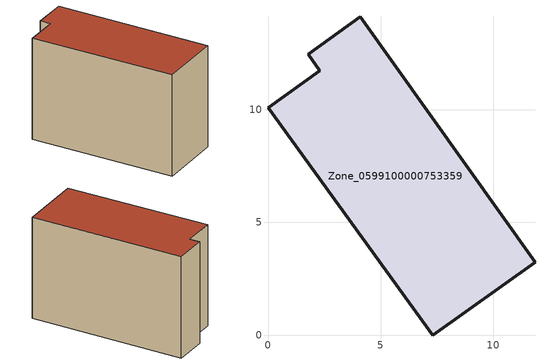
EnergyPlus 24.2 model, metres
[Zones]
Zone_0599100000753359
 floor ground (C_G): 11.85,3.23 7.31,0 0,10.09 2.3,11.73 1.78,12.46 4.1,14.12 z0
 wall outside (C_F): 7.31,0 11.85,3.23 4.1,14.12 1.78,12.46 2.3,11.73 0,10.09 7.31,0 z0:8.91
 roof outside (C_R): 0,10.09 7.31,0 11.85,3.23 4.1,14.12 1.78,12.46 2.3,11.73 z8.91
[BUILDING]
Pand.0599100000753359: North Axis=0; Terrain=City; Loads Convergence Tolerance Value=0.04; Temperature Convergence Tolerance Value=0.4; Solar Distribution=FullExterior; Maximum Number of Warmup Days=25; Minimum Number of Warmup Days=1
[Site:Location]
Rotterdam.The.Hague.AP_ZH_NLD Design_Conditions: Latitude=51.96; Longitude=4.45; Time Zone=1; Elevation=-4.5
[SITE:GROUNDTEMPERATURE:BUILDINGSURFACE]
18, 18, 18, 18, 18, 18, 18, 18, 18, 18, 18, 18
[MATERIAL] Thermal Absorptance=0.9; Solar Absorptance=0.7; Visible Absorptance=0.7
Name | Roughness | Thickness | Conductivity | Density | Specific Heat
G.TC.2006-2014 | MediumSmooth | 0.15 | 0.06 | 540 | 1210
F.TC.2006-2014 | Rough | 0.3 | 0.12 | 1920 | 840
R.TC.2006-2014 | MediumRough | 0.2 | 0.08 | 1500 | 1000
[CONSTRUCTION]
C_G: G.TC.2006-2014
C_F: F.TC.2006-2014
C_R: R.TC.2006-2014
[ZONE]
Zone_0599100000753359: Type=1; Multiplier=1; Ceiling Height=Autocalculate; Volume=Autocalculate; Floor Area=autocalculate; Part of Total Floor Area=Yes
[ZONEINFILTRATION:DESIGNFLOWRATE]
Infil_Zone_0599100000753359: Zone or ZoneList or Space or SpaceList=Zone_0599100000753359; Schedule=AlwaysOn; Design Flow Rate Calculation Method=Flow/Area; Flow Rate per Floor Area=0.0015; Constant Term Coefficient=1; Temperature Term Coefficient=0; Velocity Term Coefficient=0; Velocity Squared Term Coefficient=0
[HVACTEMPLATE:ZONE:IDEALLOADSAIRSYSTEM]
Zone_0599100000753359: Maximum Heating Supply Air Temperature=50; Minimum Cooling Supply Air Temperature=13; Maximum Heating Supply Air Humidity Ratio=0.0156; Minimum Cooling Supply Air Humidity Ratio=0.0077; Heating Limit=NoLimit; Cooling Limit=NoLimit; Dehumidification Control Type=ConstantSensibleHeatRatio; Cooling Sensible Heat Ratio=0.7; Dehumidification Setpoint=60; Humidification Control Type=None; Humidification Setpoint=30; Outdoor Air Method=None; Outdoor Air Flow Rate per Person=0.00944; Outdoor Air Flow Rate per Zone Floor Area=0; Outdoor Air Flow Rate per Zone=0; Demand Controlled Ventilation Type=None; Outdoor Air Economizer Type=NoEconomizer; Heat Recovery Type=None; Sensible Heat Recovery Effectiveness=0.7; Latent Heat Recovery Effectiveness=0.65
[ZONECONTROL:THERMOSTAT]
ThermostatControl_Zone_0599100000753359: Zone or ZoneList=Zone_0599100000753359; Control Type Schedule=DualSetpointControlType; Control 1=Thermostat_Zone_0599100000753359; Temperature Difference Between Cutout And Setpoint=0
[THERMOSTATSETPOINT:DUALSETPOINT]
Thermostat_Zone_0599100000753359: Heating Setpoint Temperature Schedule=HeatingSetpoint_Zone_0599100000753359; Cooling Setpoint Temperature Schedule=CoolingSetpoint_Zone_0599100000753359
[SCHEDULE:COMPACT]
HeatingSetpoint_Zone_0599100000753359: Through: 12/31, For: AllDays, Until: 24:00, 21
CoolingSetpoint_Zone_0599100000753359: Through: 12/31, For: AllDays, Until: 24:00, 24
DualSetpointControlType: Through: 12/31, For: AllDays, Until: 24:00, 4
AlwaysOn: Through: 12/31, For: AllDays, Until: 24:00, 1
